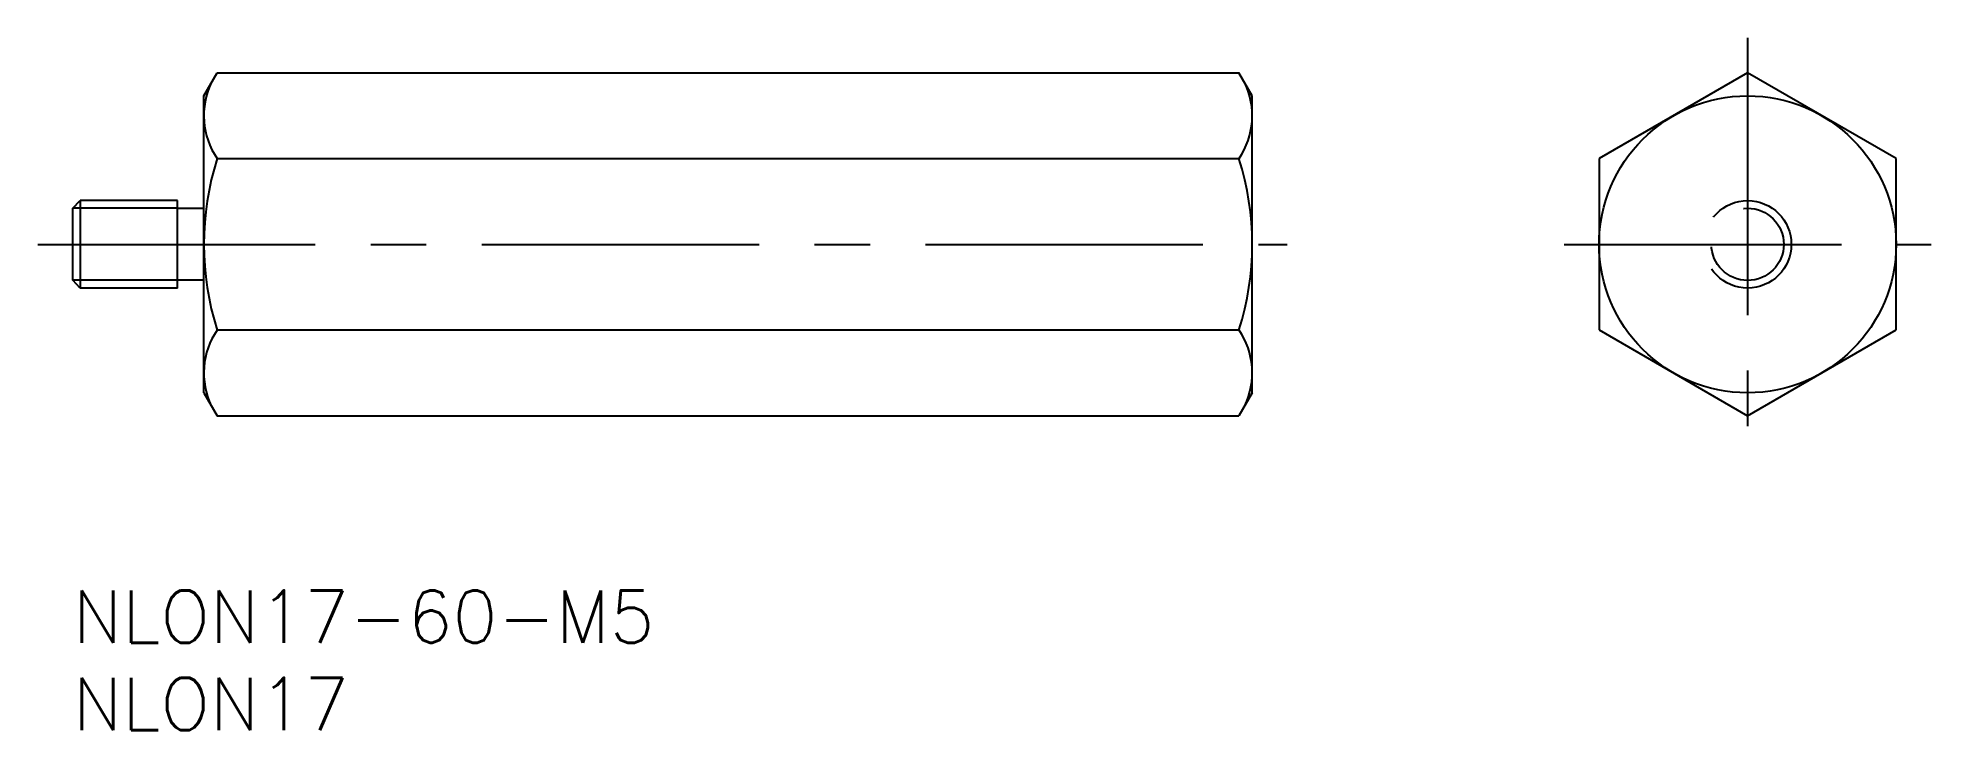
# Model space of a CAD drawing. Extents: x -2 to 106, y -8 to 32.
import ezdxf

# ---------------------------------------------------------------- set-up
doc = ezdxf.new("R2010")
doc.units = 0
doc.header["$LTSCALE"] = 0.5
doc.linetypes.add('CENTER', pattern=[50.8, 31.75, -6.35, 6.35, -6.35])
doc.linetypes.add('DASHED', pattern=[19.05, 12.7, -6.35])
for name, color, linetype in [('MSM_CENTER', 1, 'CENTER'), ('MSM_CONTINUOUS', 7, 'CONTINUOUS'), ('MSM_DASHED', 4, 'DASHED'), ('MSM_NARROW', 5, 'CONTINUOUS'), ('MSM_PART_NUMBER', 7, 'CONTINUOUS')]:
    doc.layers.add(name, color=color, linetype=linetype)
doc.styles.get("Standard").update_dxf_attribs({"font": 'txt.shx', "height": 3, "bigfont": 'bigfont.shx'})

# ---------------------------------------------------------------- blocks, each defined once
blk = doc.blocks.new('*U4')
at = {"layer": 'MSM_PART_NUMBER'}
blk.add_text('NLON17-60-M5', height=3, dxfattribs=at).set_placement((0, -3))
blk = doc.blocks.new('*U5')
at = {"layer": 'MSM_PART_NUMBER'}
blk.add_text('NLON17', height=3, dxfattribs=at).set_placement((0, -8))

msp = doc.modelspace()

# ---------------------------------------------------------------- linework, layer by layer
at = {"layer": 'MSM_CENTER'}
for p, q in [((95.85, 31.63), (95.85, 8)), ((-2, 19.81), (69.5, 19.81)), ((85.35, 19.81), (106.35, 19.81))]:
    msp.add_line(p, q, dxfattribs=at)
at = {"layer": 'MSM_CONTINUOUS'}
for p, q in [((7.5, 28.31), (8.26, 29.63)), ((8.26, 29.63), (66.74, 29.63)), ((67.5, 28.31), (66.74, 29.63)), ((95.85, 29.63), (87.35, 24.72)), ((104.35, 24.72), (95.85, 29.63)), ((7.5, 11.31), (7.5, 28.31)), ((67.5, 11.31), (67.5, 28.31)), ((8.26, 24.72), (66.74, 24.72)), ((87.35, 24.72), (87.35, 14.91)), ((104.35, 14.91), (104.35, 24.72)), ((0, 21.88), (0.43, 22.31)), ((0, 17.75), (0, 21.88)), ((6, 22.31), (0.43, 22.31)), ((0.43, 22.31), (0.43, 17.31)), ((6, 17.31), (6, 22.31)), ((7.5, 21.86), (6, 21.86)), ((0.43, 17.31), (0, 17.75)), ((7.5, 17.76), (6, 17.76)), ((6, 17.31), (0.43, 17.31)), ((8.26, 14.91), (66.74, 14.91)), ((87.35, 14.91), (95.85, 10)), ((95.85, 10), (104.35, 14.91)), ((7.5, 11.31), (8.26, 10)), ((67.5, 11.31), (66.74, 10)), ((8.26, 10), (66.74, 10))]:
    msp.add_line(p, q, dxfattribs=at)
msp.add_circle((95.85, 19.81), 8.5, dxfattribs=at)
for centre, radius, start, end in [((11.84, 27.18), 4.34, 154.3842, 214.3842), ((63.16, 27.18), 4.34, 325.6158, 25.6158), ((23.74, 19.81), 16.24, 162.412, 197.588), ((51.26, 19.81), 16.24, 342.412, 17.588), ((11.84, 12.45), 4.34, 145.6158, 205.6158), ((63.16, 12.45), 4.34, 334.3842, 34.3842)]:
    msp.add_arc(centre, radius, start, end, dxfattribs=at)
at = {"layer": 'MSM_DASHED'}
for radius in [2.5, 2.07]:
    msp.add_circle((95.85, 19.81), radius, dxfattribs=at)
at = {"layer": 'MSM_NARROW'}
for p, q in [((6, 21.88), (0, 21.88)), ((6, 17.75), (0, 17.75))]:
    msp.add_line(p, q, dxfattribs=at)

# ---------------------------------------------------------------- block references
at = {"layer": 'MSM_CONTINUOUS'}
for name in ['*U4', '*U5']:
    msp.add_blockref(name, (0, 0), dxfattribs=at)

doc.saveas('drawing.dxf')
